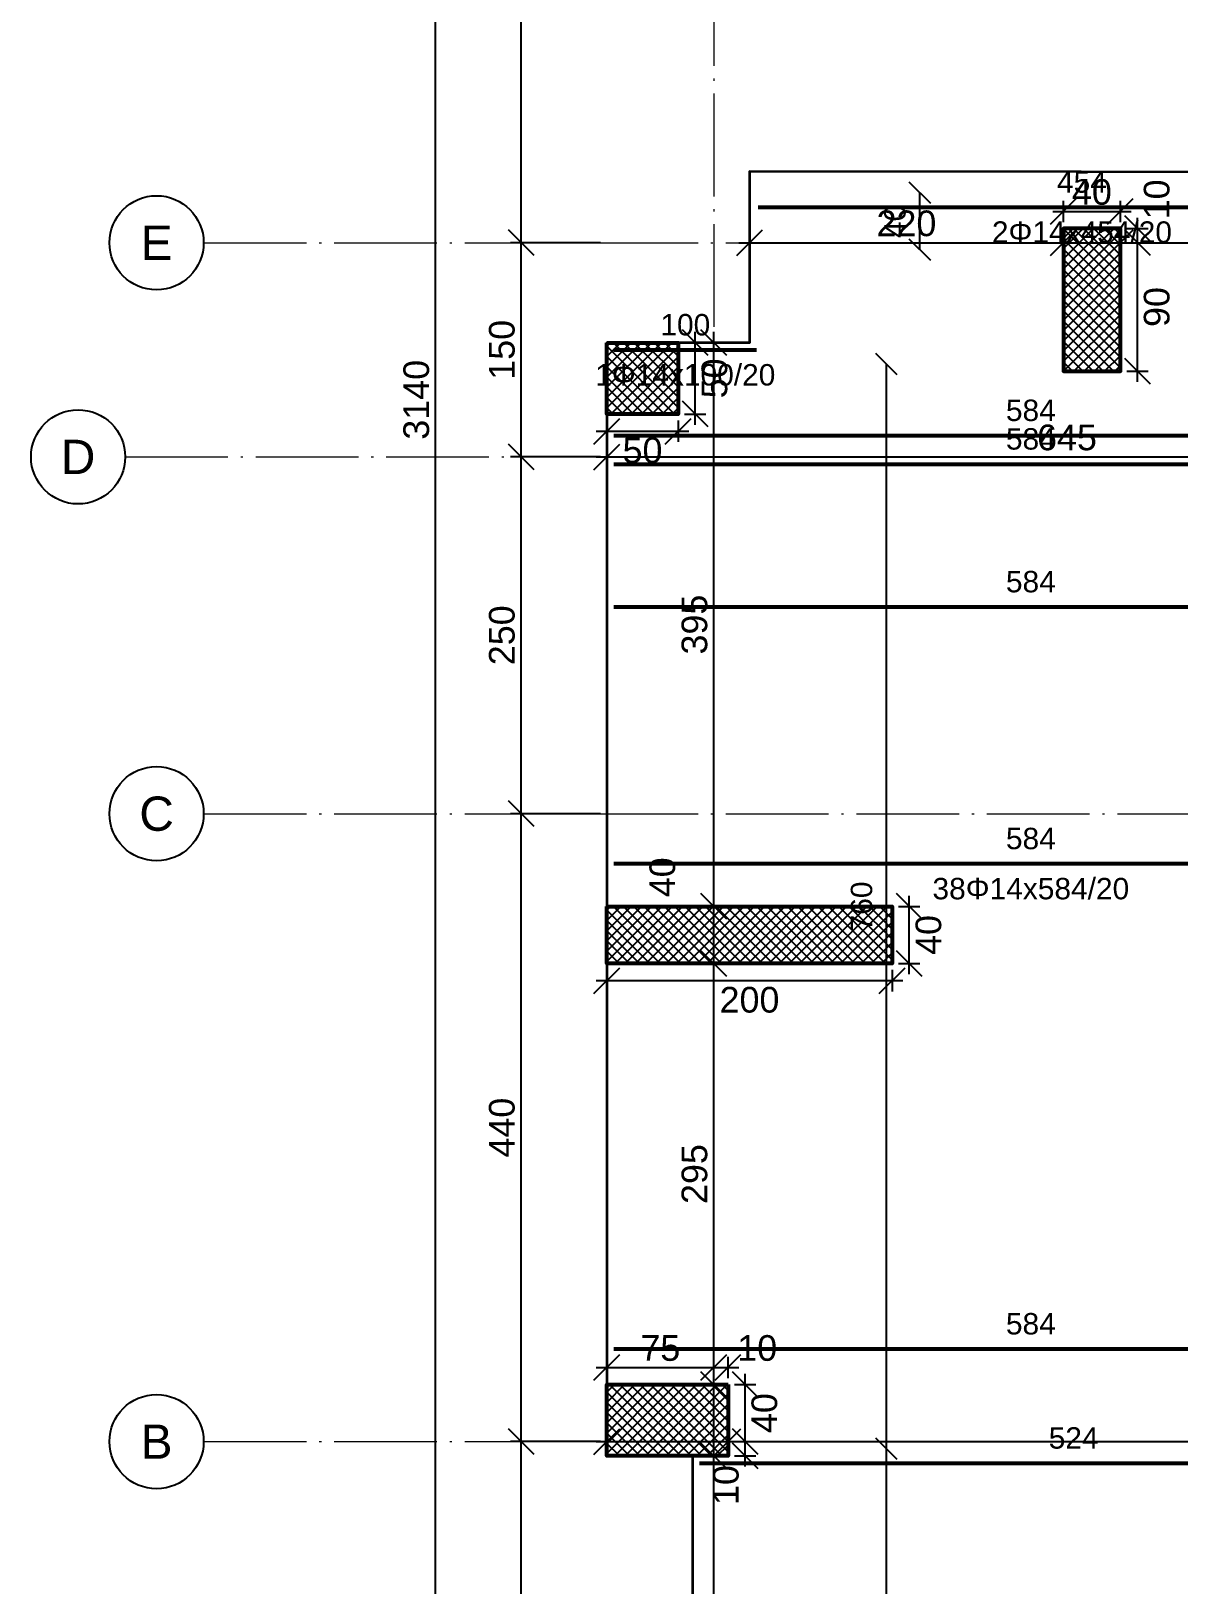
# Model space of a CAD drawing. Header units: millimetres. Extents: x -404 to 6018, y -5139 to 7890.
# Drawn here: x -404 to 401, y -4050 to -2962 of the extents above; entities that cross this region are included whole.
import ezdxf
from ezdxf.enums import TextEntityAlignment as Align

# ---------------------------------------------------------------- set-up
doc = ezdxf.new("R2010")
doc.units = ezdxf.units.MM
doc.linetypes.add('ZWCAD_ISO04W100', pattern=[30.5, 24, -3, 0.5, -3])
for name, color, linetype, lineweight in [('AXIS LINES', 255, 'ZWCAD_ISO04W100', 13), ('COLUMN', 140, 'Continuous', 53), ('SLAB', 3, 'Continuous', 35), ('WALL', 10, 'Continuous', 53)]:
    doc.layers.add(name, color=color, linetype=linetype, lineweight=lineweight)
for name, color, linetype in [('FW_AXIS', 7, 'Continuous'), ('FW_COLUMN_HATCH', 8, 'Continuous'), ('FW_DIM', 7, 'Continuous'), ('FW_WALL_HATCH', 8, 'Continuous'), ('REB_TOP_MESH_X', 5, 'Continuous'), ('REB_TOP_MESH_X_RANGE', 5, 'Continuous'), ('REB_TOP_MESH_X_TEXT', 5, 'Continuous')]:
    doc.layers.add(name, color=color, linetype=linetype)
doc.styles.add('REBAR_TXT', font='arial.ttf')
doc.styles.get("Standard").update_dxf_attribs({"font": 'arial.ttf'})
doc.dimstyles.new('FW_DIM', dxfattribs={"dimtxt": 18, "dimasz": 9, "dimexe": 7.5, "dimexo": 4.5, "dimgap": 4.5, "dimtad": 1, "dimdec": 0, "dimtxsty": 'Standard', "dimtsz": 9, "dimcen": 2.5, "dimdle": 7.5, "dimclrd": 256, "dimclre": 256, "dimclrt": 7, "dimazin": 3, "dimtfac": 1, "dimtmove": 2, "dimatfit": 3})
doc.dimstyles.new('REBAR M-200', dxfattribs={"dimtxt": 15, "dimasz": 15, "dimexe": 25, "dimexo": 12.5, "dimgap": 10, "dimtad": 1, "dimdec": 0, "dimtxsty": 'Standard', "dimblk": 'NONE', "dimcen": 50, "dimse1": 1, "dimse2": 1, "dimclrd": 6, "dimclre": 6, "dimclrt": 7, "dimazin": 3, "dimtfac": 1, "dimtmove": 2, "dimatfit": 3, "dimldrblk": 'NONE', "dimlwd": 53})
doc.dimstyles.new('REBAR RANGE', dxfattribs={"dimtxt": 15, "dimasz": 2.5, "dimexe": 0, "dimexo": 0, "dimgap": 10, "dimtad": 1, "dimdec": 0, "dimtxsty": 'Standard', "dimtsz": 7.5, "dimcen": 2.5, "dimse1": 1, "dimse2": 1, "dimclrd": 6, "dimclre": 6, "dimclrt": 7, "dimazin": 3, "dimtfac": 1, "dimtmove": 2, "dimatfit": 3, "dimlwd": 25})

# ---------------------------------------------------------------- blocks, each defined once
blk = doc.blocks.new('*D1085')
at = {"color": 6, "lineweight": 53}
blk.add_line((5, -3545.1), (589.5, -3545.1), dxfattribs=at)
at = {"layer": 'Defpoints'}
for p in [(5, -3545.1), (5, -3545.1), (589.5, -3545.1)]:
    blk.add_point(p, dxfattribs=at)
at = {"layer": 'REB_TOP_MESH_X', "color": 7, "insert": (297.2, -3527.6), "char_height": 15, "attachment_point": 5}
blk.add_mtext('584', dxfattribs=at)
blk = doc.blocks.new('_NONE')
blk = doc.blocks.new('*D1129')
at = {"color": 6, "lineweight": 53}
blk.add_line((5, -3365.1), (589.5, -3365.1), dxfattribs=at)
at = {"layer": 'Defpoints'}
for p in [(5, -3365.1), (5, -3365.1), (589.5, -3365.1)]:
    blk.add_point(p, dxfattribs=at)
at = {"layer": 'REB_TOP_MESH_X', "color": 7, "insert": (297.2, -3347.6), "char_height": 15, "attachment_point": 5}
blk.add_mtext('584', dxfattribs=at)
blk = doc.blocks.new('*D1182')
at = {"color": 6, "lineweight": 53}
blk.add_line((65, -3965.1), (589.5, -3965.1), dxfattribs=at)
at = {"layer": 'Defpoints'}
for p in [(65, -3965.1), (65, -3965.1), (589.5, -3965.1)]:
    blk.add_point(p, dxfattribs=at)
at = {"layer": 'REB_TOP_MESH_X', "color": 7, "insert": (327.2, -3947.6), "char_height": 15, "attachment_point": 5}
blk.add_mtext('524', dxfattribs=at)
blk = doc.blocks.new('*D1192')
at = {"color": 6, "lineweight": 53}
blk.add_line((5, -3885.1), (589.5, -3885.1), dxfattribs=at)
at = {"layer": 'Defpoints'}
for p in [(5, -3885.1), (5, -3885.1), (589.5, -3885.1)]:
    blk.add_point(p, dxfattribs=at)
at = {"layer": 'REB_TOP_MESH_X', "color": 7, "insert": (297.2, -3867.6), "char_height": 15, "attachment_point": 5}
blk.add_mtext('584', dxfattribs=at)
blk = doc.blocks.new('*D1206')
at = {"color": 6, "lineweight": 53}
blk.add_line((5, -3245.1), (589.5, -3245.1), dxfattribs=at)
at = {"layer": 'Defpoints'}
for p in [(5, -3245.1), (5, -3245.1), (589.5, -3245.1)]:
    blk.add_point(p, dxfattribs=at)
at = {"layer": 'REB_TOP_MESH_X', "color": 7, "insert": (297.2, -3227.6), "char_height": 15, "attachment_point": 5}
blk.add_mtext('584', dxfattribs=at)
blk = doc.blocks.new('*D1236')
at = {"color": 6, "lineweight": 53}
blk.add_line((5, -3265.1), (589.5, -3265.1), dxfattribs=at)
at = {"layer": 'Defpoints'}
for p in [(5, -3265.1), (5, -3265.1), (589.5, -3265.1)]:
    blk.add_point(p, dxfattribs=at)
at = {"layer": 'REB_TOP_MESH_X', "color": 7, "insert": (297.2, -3247.6), "char_height": 15, "attachment_point": 5}
blk.add_mtext('584', dxfattribs=at)
blk = doc.blocks.new('_Oblique')
at = {"color": 0, "linetype": 'ByBlock', "lineweight": -2}
blk.add_line((-0.5, -0.5), (0.5, 0.5), dxfattribs=at)
blk = doc.blocks.new('*D1249')
at = {"color": 6, "lineweight": 25}
blk.add_line((196.1, -4790.1), (196.1, -3955.1), dxfattribs=at)
at = {"layer": 'Defpoints'}
for p in [(196.1, -3955.1), (196.1, -4790.1), (196.1, -4790.1)]:
    blk.add_point(p, dxfattribs=at)
at = {"layer": 'REB_TOP_MESH_X_RANGE', "color": 6, "xscale": 15, "yscale": 15, "rotation": 90}
for p in [(196.1, -3955.1), (196.1, -4790.1)]:
    blk.add_blockref('_OBLIQUE', p, dxfattribs=at)
at = {"layer": 'REB_TOP_MESH_X_RANGE', "color": 7, "insert": (178.6, -4372.6), "char_height": 15, "attachment_point": 5, "rotation": 90}
blk.add_mtext('835', dxfattribs=at)
blk = doc.blocks.new('*D1250')
at = {"color": 6, "lineweight": 25}
blk.add_line((196.1, -3955.1), (196.1, -3195.1), dxfattribs=at)
at = {"layer": 'Defpoints'}
for p in [(196.1, -3195.1), (196.1, -3955.1), (196.1, -3955.1)]:
    blk.add_point(p, dxfattribs=at)
at = {"layer": 'REB_TOP_MESH_X_RANGE', "color": 6, "xscale": 15, "yscale": 15, "rotation": 90}
for p in [(196.1, -3195.1), (196.1, -3955.1)]:
    blk.add_blockref('_OBLIQUE', p, dxfattribs=at)
at = {"layer": 'REB_TOP_MESH_X_RANGE', "color": 7, "insert": (178.6, -3575.1), "char_height": 15, "attachment_point": 5, "rotation": 90}
blk.add_mtext('760', dxfattribs=at)
blk = doc.blocks.new('*D1280')
at = {"color": 6, "lineweight": 25}
blk.add_line((219.5, -3115.1), (219.5, -3075.1), dxfattribs=at)
at = {"layer": 'Defpoints'}
for p in [(219.5, -3075.1), (219.5, -3115.1), (219.5, -3115.1)]:
    blk.add_point(p, dxfattribs=at)
at = {"layer": 'REB_TOP_MESH_X_RANGE', "color": 6, "xscale": 15, "yscale": 15, "rotation": 90}
for p in [(219.5, -3075.1), (219.5, -3115.1)]:
    blk.add_blockref('_OBLIQUE', p, dxfattribs=at)
at = {"layer": 'REB_TOP_MESH_X_RANGE', "color": 7, "insert": (202, -3095.1), "char_height": 15, "attachment_point": 5, "rotation": 90}
blk.add_mtext('40', dxfattribs=at)
blk = doc.blocks.new('*D1281')
at = {"color": 6, "lineweight": 53}
blk.add_line((106, -3085.1), (560, -3085.1), dxfattribs=at)
at = {"layer": 'Defpoints'}
for p in [(106, -3085.1), (106, -3085.1), (560, -3085.1)]:
    blk.add_point(p, dxfattribs=at)
at = {"layer": 'REB_TOP_MESH_X', "color": 7, "insert": (333, -3067.6), "char_height": 15, "attachment_point": 5}
blk.add_mtext('454', dxfattribs=at)
blk = doc.blocks.new('*D1282')
at = {"color": 6, "lineweight": 53}
blk.add_line((5, -3185.1), (105, -3185.1), dxfattribs=at)
at = {"layer": 'Defpoints'}
for p in [(5, -3185.1), (5, -3185.1), (105, -3185.1)]:
    blk.add_point(p, dxfattribs=at)
at = {"layer": 'REB_TOP_MESH_X', "color": 7, "insert": (55, -3167.6), "char_height": 15, "attachment_point": 5}
blk.add_mtext('100', dxfattribs=at)
blk = doc.blocks.new('*D1286')
for p, q in [((212, -3622.6), (212, -3567.6)), ((204.5, -3575.1), (219.5, -3575.1)), ((204.5, -3615.1), (219.5, -3615.1))]:
    blk.add_line(p, q)
at = {"layer": 'Defpoints'}
for p in [(200, -3575.1), (200, -3615.1), (212, -3615.1)]:
    blk.add_point(p, dxfattribs=at)
at = {"layer": 'FW_DIM', "xscale": 18, "yscale": 18, "rotation": 90}
for p in [(212, -3575.1), (212, -3615.1)]:
    blk.add_blockref('_OBLIQUE', p, dxfattribs=at)
at = {"layer": 'FW_DIM', "color": 7, "insert": (225.5, -3595.1), "char_height": 18, "attachment_point": 5, "rotation": 90}
blk.add_mtext('40', dxfattribs=at)
blk = doc.blocks.new('*D1287')
for p, q in [((0, -3619.6), (0, -3634.6)), ((200, -3619.6), (200, -3634.6)), ((-7.5, -3627.1), (207.5, -3627.1))]:
    blk.add_line(p, q)
at = {"layer": 'Defpoints'}
for p in [(0, -3615.1), (200, -3615.1), (0, -3627.1)]:
    blk.add_point(p, dxfattribs=at)
at = {"layer": 'FW_DIM', "xscale": 18, "yscale": 18}
for p in [(0, -3627.1), (200, -3627.1)]:
    blk.add_blockref('_OBLIQUE', p, dxfattribs=at)
at = {"layer": 'FW_DIM', "color": 7, "insert": (100, -3640.6), "char_height": 18, "attachment_point": 5}
blk.add_mtext('200', dxfattribs=at)
blk = doc.blocks.new('*D1336')
for p, q in [((0, -3905.6), (0, -3890.6)), ((75, -3905.6), (75, -3890.6)), ((-7.5, -3898.1), (82.5, -3898.1))]:
    blk.add_line(p, q)
at = {"layer": 'Defpoints'}
for p in [(0, -3898.1), (0, -3910.1), (75, -3910.1)]:
    blk.add_point(p, dxfattribs=at)
at = {"layer": 'FW_DIM', "xscale": 18, "yscale": 18}
for p in [(0, -3898.1), (75, -3898.1)]:
    blk.add_blockref('_OBLIQUE', p, dxfattribs=at)
at = {"layer": 'FW_DIM', "color": 7, "insert": (37.5, -3884.6), "char_height": 18, "attachment_point": 5}
blk.add_mtext('75', dxfattribs=at)
blk = doc.blocks.new('*D1337')
for p, q in [((75, -3905.6), (75, -3890.6)), ((85, -3905.6), (85, -3890.6)), ((67.5, -3898.1), (92.5, -3898.1))]:
    blk.add_line(p, q)
at = {"layer": 'Defpoints'}
for p in [(75, -3898.1), (75, -3910.1), (85, -3910.1)]:
    blk.add_point(p, dxfattribs=at)
at = {"layer": 'FW_DIM', "xscale": 18, "yscale": 18}
for p in [(75, -3898.1), (85, -3898.1)]:
    blk.add_blockref('_OBLIQUE', p, dxfattribs=at)
at = {"layer": 'FW_DIM', "color": 7, "insert": (105.4, -3884.6), "char_height": 18, "attachment_point": 5}
blk.add_mtext('10', dxfattribs=at)
blk = doc.blocks.new('*D1338')
for p, q in [((89.5, -3950.1), (104.5, -3950.1)), ((97, -3967.6), (97, -3942.6)), ((89.5, -3960.1), (104.5, -3960.1))]:
    blk.add_line(p, q)
at = {"layer": 'Defpoints'}
for p in [(85, -3950.1), (85, -3960.1), (97, -3960.1)]:
    blk.add_point(p, dxfattribs=at)
at = {"layer": 'FW_DIM', "xscale": 18, "yscale": 18, "rotation": 90}
for p in [(97, -3950.1), (97, -3960.1)]:
    blk.add_blockref('_OBLIQUE', p, dxfattribs=at)
at = {"layer": 'FW_DIM', "color": 7, "insert": (83.5, -3980.5), "char_height": 18, "attachment_point": 5, "rotation": 90}
blk.add_mtext('10', dxfattribs=at)
blk = doc.blocks.new('*D1339')
for p, q in [((97, -3957.6), (97, -3902.6)), ((89.5, -3910.1), (104.5, -3910.1)), ((89.5, -3950.1), (104.5, -3950.1))]:
    blk.add_line(p, q)
at = {"layer": 'Defpoints'}
for p in [(85, -3910.1), (85, -3950.1), (97, -3950.1)]:
    blk.add_point(p, dxfattribs=at)
at = {"layer": 'FW_DIM', "xscale": 18, "yscale": 18, "rotation": 90}
for p in [(97, -3910.1), (97, -3950.1)]:
    blk.add_blockref('_OBLIQUE', p, dxfattribs=at)
at = {"layer": 'FW_DIM', "color": 7, "insert": (110.5, -3930.1), "char_height": 18, "attachment_point": 5, "rotation": 90}
blk.add_mtext('40', dxfattribs=at)
blk = doc.blocks.new('*D1351')
for p, q in [((320, -3095.6), (320, -3080.6)), ((360, -3095.6), (360, -3080.6)), ((312.5, -3088.1), (367.5, -3088.1))]:
    blk.add_line(p, q)
at = {"layer": 'Defpoints'}
for p in [(320, -3088.1), (320, -3100.1), (360, -3100.1)]:
    blk.add_point(p, dxfattribs=at)
at = {"layer": 'FW_DIM', "xscale": 18, "yscale": 18}
for p in [(320, -3088.1), (360, -3088.1)]:
    blk.add_blockref('_OBLIQUE', p, dxfattribs=at)
at = {"layer": 'FW_DIM', "color": 7, "insert": (340, -3074.6), "char_height": 18, "attachment_point": 5}
blk.add_mtext('40', dxfattribs=at)
blk = doc.blocks.new('*D1352')
for p, q in [((372, -3207.6), (372, -3102.6)), ((364.5, -3110.1), (379.5, -3110.1)), ((364.5, -3200.1), (379.5, -3200.1))]:
    blk.add_line(p, q)
at = {"layer": 'Defpoints'}
for p in [(360, -3110.1), (360, -3200.1), (372, -3200.1)]:
    blk.add_point(p, dxfattribs=at)
at = {"layer": 'FW_DIM', "xscale": 18, "yscale": 18, "rotation": 90}
for p in [(372, -3110.1), (372, -3200.1)]:
    blk.add_blockref('_OBLIQUE', p, dxfattribs=at)
at = {"layer": 'FW_DIM', "color": 7, "insert": (385.5, -3155.1), "char_height": 18, "attachment_point": 5, "rotation": 90}
blk.add_mtext('90', dxfattribs=at)
blk = doc.blocks.new('*D1353')
for p, q in [((364.5, -3100.1), (379.5, -3100.1)), ((372, -3117.6), (372, -3092.6)), ((364.5, -3110.1), (379.5, -3110.1))]:
    blk.add_line(p, q)
at = {"layer": 'Defpoints'}
for p in [(360, -3100.1), (360, -3110.1), (372, -3110.1)]:
    blk.add_point(p, dxfattribs=at)
at = {"layer": 'FW_DIM', "xscale": 18, "yscale": 18, "rotation": 90}
for p in [(372, -3100.1), (372, -3110.1)]:
    blk.add_blockref('_OBLIQUE', p, dxfattribs=at)
at = {"layer": 'FW_DIM', "color": 7, "insert": (385.5, -3079.7), "char_height": 18, "attachment_point": 5, "rotation": 90}
blk.add_mtext('10', dxfattribs=at)
blk = doc.blocks.new('*D1354')
for p, q in [((-7.5, -3242.1), (57.5, -3242.1)), ((0, -3234.6), (0, -3249.6)), ((50, -3234.6), (50, -3249.6))]:
    blk.add_line(p, q)
at = {"layer": 'Defpoints'}
for p in [(0, -3230.1), (50, -3230.1), (0, -3242.1)]:
    blk.add_point(p, dxfattribs=at)
at = {"layer": 'FW_DIM', "xscale": 18, "yscale": 18}
for p in [(0, -3242.1), (50, -3242.1)]:
    blk.add_blockref('_OBLIQUE', p, dxfattribs=at)
at = {"layer": 'FW_DIM', "color": 7, "insert": (25, -3255.6), "char_height": 18, "attachment_point": 5}
blk.add_mtext('50', dxfattribs=at)
blk = doc.blocks.new('*D1355')
for p, q in [((62, -3237.6), (62, -3172.6)), ((54.5, -3180.1), (69.5, -3180.1)), ((54.5, -3230.1), (69.5, -3230.1))]:
    blk.add_line(p, q)
at = {"layer": 'Defpoints'}
for p in [(50, -3180.1), (50, -3230.1), (62, -3230.1)]:
    blk.add_point(p, dxfattribs=at)
at = {"layer": 'FW_DIM', "xscale": 18, "yscale": 18, "rotation": 90}
for p in [(62, -3180.1), (62, -3230.1)]:
    blk.add_blockref('_OBLIQUE', p, dxfattribs=at)
at = {"layer": 'FW_DIM', "color": 7, "insert": (75.5, -3205.1), "char_height": 18, "attachment_point": 5, "rotation": 90}
blk.add_mtext('50', dxfattribs=at)
blk = doc.blocks.new('*D1367')
for p, q in [((-7.5, -3950.1), (92.5, -3950.1)), ((0, -3945.6), (0, -3942.6)), ((85, -3945.6), (85, -3942.6))]:
    blk.add_line(p, q)
at = {"layer": 'Defpoints'}
for p in [(0, -3950.1), (0, -3950.1), (85, -3950.1)]:
    blk.add_point(p, dxfattribs=at)
at = {"layer": 'FW_DIM', "xscale": 18, "yscale": 18}
for p in [(0, -3950.1), (85, -3950.1)]:
    blk.add_blockref('_OBLIQUE', p, dxfattribs=at)
blk = doc.blocks.new('*D1368')
for p, q in [((77.5, -3950.1), (982.5, -3950.1)), ((85, -3945.6), (85, -3942.6)), ((975, -3945.6), (975, -3942.6))]:
    blk.add_line(p, q)
at = {"layer": 'Defpoints'}
for p in [(85, -3950.1), (85, -3950.1), (975, -3950.1)]:
    blk.add_point(p, dxfattribs=at)
at = {"layer": 'FW_DIM', "xscale": 18, "yscale": 18}
for p in [(85, -3950.1), (975, -3950.1)]:
    blk.add_blockref('_OBLIQUE', p, dxfattribs=at)
at = {"layer": 'FW_DIM', "color": 7, "insert": (530, -3936.6), "char_height": 18, "attachment_point": 5}
blk.add_mtext('890', dxfattribs=at)
blk = doc.blocks.new('*D1373')
for p, q in [((0, -3255.6), (0, -3252.6)), ((644.9, -3255.6), (644.9, -3252.6)), ((-7.5, -3260.1), (652.4, -3260.1))]:
    blk.add_line(p, q)
at = {"layer": 'Defpoints'}
for p in [(0, -3260.1), (0, -3260.1), (644.9, -3260.1)]:
    blk.add_point(p, dxfattribs=at)
at = {"layer": 'FW_DIM', "xscale": 18, "yscale": 18}
for p in [(0, -3260.1), (644.9, -3260.1)]:
    blk.add_blockref('_OBLIQUE', p, dxfattribs=at)
at = {"layer": 'FW_DIM', "color": 7, "insert": (322.5, -3246.6), "char_height": 18, "attachment_point": 5}
blk.add_mtext('645', dxfattribs=at)
blk = doc.blocks.new('*D1380')
for p, q in [((100.1, -3105.6), (100.1, -3102.6)), ((320, -3105.6), (320, -3102.6)), ((92.6, -3110.1), (327.5, -3110.1))]:
    blk.add_line(p, q)
at = {"layer": 'Defpoints'}
for p in [(100.1, -3110.1), (100.1, -3110.1), (320, -3110.1)]:
    blk.add_point(p, dxfattribs=at)
at = {"layer": 'FW_DIM', "xscale": 18, "yscale": 18}
for p in [(100.1, -3110.1), (320, -3110.1)]:
    blk.add_blockref('_OBLIQUE', p, dxfattribs=at)
at = {"layer": 'FW_DIM', "color": 7, "insert": (210, -3096.6), "char_height": 18, "attachment_point": 5}
blk.add_mtext('220', dxfattribs=at)
blk = doc.blocks.new('*D1381')
for p, q in [((320, -3105.6), (320, -3102.6)), ((360, -3105.6), (360, -3102.6)), ((312.5, -3110.1), (367.5, -3110.1))]:
    blk.add_line(p, q)
at = {"layer": 'Defpoints'}
for p in [(320, -3110.1), (320, -3110.1), (360, -3110.1)]:
    blk.add_point(p, dxfattribs=at)
at = {"layer": 'FW_DIM', "xscale": 18, "yscale": 18}
for p in [(320, -3110.1), (360, -3110.1)]:
    blk.add_blockref('_OBLIQUE', p, dxfattribs=at)
blk = doc.blocks.new('*D1382')
for p, q in [((360, -3105.6), (360, -3102.6)), ((644.9, -3105.6), (644.9, -3102.6)), ((352.5, -3110.1), (652.4, -3110.1))]:
    blk.add_line(p, q)
at = {"layer": 'Defpoints'}
for p in [(360, -3110.1), (360, -3110.1), (644.9, -3110.1)]:
    blk.add_point(p, dxfattribs=at)
at = {"layer": 'FW_DIM', "xscale": 18, "yscale": 18}
for p in [(360, -3110.1), (644.9, -3110.1)]:
    blk.add_blockref('_OBLIQUE', p, dxfattribs=at)
at = {"layer": 'FW_DIM', "color": 7, "insert": (502.5, -3096.6), "char_height": 18, "attachment_point": 5}
blk.add_mtext('285', dxfattribs=at)
blk = doc.blocks.new('*D1409')
for p, q in [((70.5, -3960.1), (67.5, -3960.1)), ((75, -4417.6), (75, -3952.6)), ((70.5, -4410.1), (67.5, -4410.1))]:
    blk.add_line(p, q)
at = {"layer": 'Defpoints'}
for p in [(75, -3960.1), (75, -4410.1), (75, -4410.1)]:
    blk.add_point(p, dxfattribs=at)
at = {"layer": 'FW_DIM', "xscale": 18, "yscale": 18, "rotation": 90}
for p in [(75, -3960.1), (75, -4410.1)]:
    blk.add_blockref('_OBLIQUE', p, dxfattribs=at)
at = {"layer": 'FW_DIM', "color": 7, "insert": (61.5, -4185.1), "char_height": 18, "attachment_point": 5, "rotation": 90}
blk.add_mtext('450', dxfattribs=at)
blk = doc.blocks.new('*D1410')
for p, q in [((75, -3967.6), (75, -3902.6)), ((70.5, -3910.1), (67.5, -3910.1)), ((70.5, -3960.1), (67.5, -3960.1))]:
    blk.add_line(p, q)
at = {"layer": 'Defpoints'}
for p in [(75, -3910.1), (75, -3960.1), (75, -3960.1)]:
    blk.add_point(p, dxfattribs=at)
at = {"layer": 'FW_DIM', "xscale": 18, "yscale": 18, "rotation": 90}
for p in [(75, -3910.1), (75, -3960.1)]:
    blk.add_blockref('_OBLIQUE', p, dxfattribs=at)
blk = doc.blocks.new('*D1411')
for p, q in [((75, -3917.6), (75, -3607.6)), ((70.5, -3615.1), (67.5, -3615.1)), ((70.5, -3910.1), (67.5, -3910.1))]:
    blk.add_line(p, q)
at = {"layer": 'Defpoints'}
for p in [(75, -3615.1), (75, -3910.1), (75, -3910.1)]:
    blk.add_point(p, dxfattribs=at)
at = {"layer": 'FW_DIM', "xscale": 18, "yscale": 18, "rotation": 90}
for p in [(75, -3615.1), (75, -3910.1)]:
    blk.add_blockref('_OBLIQUE', p, dxfattribs=at)
at = {"layer": 'FW_DIM', "color": 7, "insert": (61.5, -3762.6), "char_height": 18, "attachment_point": 5, "rotation": 90}
blk.add_mtext('295', dxfattribs=at)
blk = doc.blocks.new('*D1412')
for p, q in [((75, -3622.6), (75, -3567.6)), ((70.5, -3575.1), (67.5, -3575.1)), ((70.5, -3615.1), (67.5, -3615.1))]:
    blk.add_line(p, q)
at = {"layer": 'Defpoints'}
for p in [(75, -3575.1), (75, -3615.1), (75, -3615.1)]:
    blk.add_point(p, dxfattribs=at)
at = {"layer": 'FW_DIM', "xscale": 18, "yscale": 18, "rotation": 90}
for p in [(75, -3575.1), (75, -3615.1)]:
    blk.add_blockref('_OBLIQUE', p, dxfattribs=at)
at = {"layer": 'FW_DIM', "color": 7, "insert": (39, -3554.7), "char_height": 18, "attachment_point": 5, "rotation": 90}
blk.add_mtext('40', dxfattribs=at)
blk = doc.blocks.new('*D1413')
for p, q in [((75, -3582.6), (75, -3172.6)), ((70.5, -3180.1), (67.5, -3180.1)), ((70.5, -3575.1), (67.5, -3575.1))]:
    blk.add_line(p, q)
at = {"layer": 'Defpoints'}
for p in [(75, -3180.1), (75, -3575.1), (75, -3575.1)]:
    blk.add_point(p, dxfattribs=at)
at = {"layer": 'FW_DIM', "xscale": 18, "yscale": 18, "rotation": 90}
for p in [(75, -3180.1), (75, -3575.1)]:
    blk.add_blockref('_OBLIQUE', p, dxfattribs=at)
at = {"layer": 'FW_DIM', "color": 7, "insert": (61.5, -3377.6), "char_height": 18, "attachment_point": 5, "rotation": 90}
blk.add_mtext('395', dxfattribs=at)
blk = doc.blocks.new('*D1466')
for p, q in [((-4.5, -3950.1), (-67.5, -3950.1)), ((-60, -4587.6), (-60, -3942.6)), ((-4.5, -4580.1), (-67.5, -4580.1))]:
    blk.add_line(p, q)
at = {"layer": 'Defpoints'}
for p in [(0, -3950.1), (-60, -4580.1), (0, -4580.1)]:
    blk.add_point(p, dxfattribs=at)
at = {"layer": 'FW_DIM', "xscale": 18, "yscale": 18, "rotation": 90}
for p in [(-60, -3950.1), (-60, -4580.1)]:
    blk.add_blockref('_OBLIQUE', p, dxfattribs=at)
at = {"layer": 'FW_DIM', "color": 7, "insert": (-73.5, -4265.1), "char_height": 18, "attachment_point": 5, "rotation": 90}
blk.add_mtext('630', dxfattribs=at)
blk = doc.blocks.new('*D1467')
for p, q in [((-60, -3957.6), (-60, -3502.6)), ((-4.5, -3510.1), (-67.5, -3510.1)), ((-4.5, -3950.1), (-67.5, -3950.1))]:
    blk.add_line(p, q)
at = {"layer": 'Defpoints'}
for p in [(0, -3510.1), (-60, -3950.1), (0, -3950.1)]:
    blk.add_point(p, dxfattribs=at)
at = {"layer": 'FW_DIM', "xscale": 18, "yscale": 18, "rotation": 90}
for p in [(-60, -3510.1), (-60, -3950.1)]:
    blk.add_blockref('_OBLIQUE', p, dxfattribs=at)
at = {"layer": 'FW_DIM', "color": 7, "insert": (-73.5, -3730.1), "char_height": 18, "attachment_point": 5, "rotation": 90}
blk.add_mtext('440', dxfattribs=at)
blk = doc.blocks.new('*D1468')
for p, q in [((-60, -3517.6), (-60, -3252.6)), ((-4.5, -3260.1), (-67.5, -3260.1)), ((-4.5, -3510.1), (-67.5, -3510.1))]:
    blk.add_line(p, q)
at = {"layer": 'Defpoints'}
for p in [(0, -3260.1), (-60, -3510.1), (0, -3510.1)]:
    blk.add_point(p, dxfattribs=at)
at = {"layer": 'FW_DIM', "xscale": 18, "yscale": 18, "rotation": 90}
for p in [(-60, -3260.1), (-60, -3510.1)]:
    blk.add_blockref('_OBLIQUE', p, dxfattribs=at)
at = {"layer": 'FW_DIM', "color": 7, "insert": (-73.5, -3385.1), "char_height": 18, "attachment_point": 5, "rotation": 90}
blk.add_mtext('250', dxfattribs=at)
blk = doc.blocks.new('*D1469')
for p, q in [((-60, -3267.6), (-60, -3102.6)), ((-4.5, -3110.1), (-67.5, -3110.1)), ((-4.5, -3260.1), (-67.5, -3260.1))]:
    blk.add_line(p, q)
at = {"layer": 'Defpoints'}
for p in [(0, -3110.1), (-60, -3260.1), (0, -3260.1)]:
    blk.add_point(p, dxfattribs=at)
at = {"layer": 'FW_DIM', "xscale": 18, "yscale": 18, "rotation": 90}
for p in [(-60, -3110.1), (-60, -3260.1)]:
    blk.add_blockref('_OBLIQUE', p, dxfattribs=at)
at = {"layer": 'FW_DIM', "color": 7, "insert": (-73.5, -3185.1), "char_height": 18, "attachment_point": 5, "rotation": 90}
blk.add_mtext('150', dxfattribs=at)
blk = doc.blocks.new('*D1470')
for p, q in [((-60, -3117.6), (-60, -2622.6)), ((-4.5, -2630.1), (-67.5, -2630.1)), ((-4.5, -3110.1), (-67.5, -3110.1))]:
    blk.add_line(p, q)
at = {"layer": 'Defpoints'}
for p in [(0, -2630.1), (-60, -3110.1), (0, -3110.1)]:
    blk.add_point(p, dxfattribs=at)
at = {"layer": 'FW_DIM', "xscale": 18, "yscale": 18, "rotation": 90}
for p in [(-60, -2630.1), (-60, -3110.1)]:
    blk.add_blockref('_OBLIQUE', p, dxfattribs=at)
at = {"layer": 'FW_DIM', "color": 7, "insert": (-73.5, -2870.1), "char_height": 18, "attachment_point": 5, "rotation": 90}
blk.add_mtext('480', dxfattribs=at)
blk = doc.blocks.new('*D1483')
for p, q in [((-120, -4797.6), (-120, -1642.5)), ((-4.5, -1650), (-127.5, -1650)), ((-4.5, -4790.1), (-127.5, -4790.1))]:
    blk.add_line(p, q)
at = {"layer": 'Defpoints'}
for p in [(0, -1650), (-120, -4790.1), (0, -4790.1)]:
    blk.add_point(p, dxfattribs=at)
at = {"layer": 'FW_DIM', "xscale": 18, "yscale": 18, "rotation": 90}
for p in [(-120, -1650), (-120, -4790.1)]:
    blk.add_blockref('_OBLIQUE', p, dxfattribs=at)
at = {"layer": 'FW_DIM', "color": 7, "insert": (-133.5, -3220.1), "char_height": 18, "attachment_point": 5, "rotation": 90}
blk.add_mtext('3140', dxfattribs=at)

msp = doc.modelspace()

# ---------------------------------------------------------------- hatches: boundary and pattern name
at = {"layer": 'FW_COLUMN_HATCH'}
h = msp.add_hatch(dxfattribs=at)
h.set_pattern_fill('ANSI37', scale=1.6)
h.paths.add_polyline_path([(360, -3100.1), (360, -3200.1), (320, -3200.1), (320, -3100.1), (360, -3100.1)])
h = msp.add_hatch(dxfattribs=at)
h.set_pattern_fill('ANSI37', scale=1.6)
h.paths.add_polyline_path([(0, -3180.1), (50, -3180.1), (50, -3230.1), (0, -3230.1), (0, -3180.1)])
h = msp.add_hatch(dxfattribs=at)
h.set_pattern_fill('ANSI37', scale=1.6)
h.paths.add_polyline_path([(85, -3910.1), (85, -3960.1), (0, -3960.1), (0, -3910.1), (85, -3910.1), (85, -3910.1)])
at = {"layer": 'FW_WALL_HATCH'}
h = msp.add_hatch(dxfattribs=at)
h.set_pattern_fill('ANSI37', scale=1.6)
h.paths.add_polyline_path([(0, -3575.1), (200, -3575.1), (200, -3615.1), (0, -3615.1), (0, -3575.1)])

# ---------------------------------------------------------------- linework, layer by layer
at = {"layer": 'AXIS LINES', "color": 0, "ltscale": 3}
for points in [[(75, -1450.1), (75, -4990.2)], [(-282.6, -3110.1), (2132.4, -3110.1)], [(-337.6, -3260.1), (2077.4, -3260.1)], [(-282.6, -3510.1), (2132.4, -3510.1)], [(-282.6, -3950.1), (2132.4, -3950.1)]]:
    msp.add_lwpolyline(points, dxfattribs=at)
at = {"layer": 'COLUMN', "ltscale": 0.08}
msp.add_lwpolyline([(360, -3100.1), (320, -3100.1), (320, -3200.1), (360, -3200.1)], close=True, dxfattribs=at)
for points in [[(0, -3180.1), (50, -3180.1), (50, -3230.1), (0, -3230.1), (0, -3180.1)], [(85, -3910.1), (85, -3960.1), (0, -3960.1), (0, -3910.1), (85, -3910.1)]]:
    msp.add_lwpolyline(points, dxfattribs=at)
at = {"layer": 'FW_AXIS'}
for centre in [(-315.6, -3110.1), (-370.6, -3260.1), (-315.6, -3510.1), (-315.6, -3950.1)]:
    msp.add_circle(centre, 33, dxfattribs=at)
at = {"layer": 'SLAB', "ltscale": 0.08}
msp.add_lwpolyline([(644.9, -2640.1), (644.9, -3100.1), (565, -3100.1), (565.1, -3060.7), (100.1, -3060.1), (100.1, -3180.1), (0, -3180.1), (0, -3910.1), (0, -3960.1), (60, -3960.1), (60, -4790.1), (760.1, -4790.1), (760.1, -4590.1), (910, -4590.1)], dxfattribs=at)
at = {"layer": 'WALL', "ltscale": 0.08}
msp.add_lwpolyline([(0, -3575.1), (200, -3575.1), (200, -3615.1), (0, -3615.1)], close=True, dxfattribs=at)

# ---------------------------------------------------------------- texts
at = {"layer": 'FW_AXIS', "color": 7, "style": 'REBAR_TXT'}
for s, p in [('E', (-315.6, -3110.1)), ('D', (-370.6, -3260.1)), ('C', (-315.6, -3510.1)), ('B', (-315.6, -3950.1))]:
    msp.add_text(s, height=24, dxfattribs=at).set_placement(p, align=Align.MIDDLE_CENTER)
at = {"layer": 'REB_TOP_MESH_X_TEXT', "color": 7, "style": 'REBAR_TXT'}
for s, p in [('2Φ14x454/20', (333, -3095.1)), ('1Φ14x100/20', (55, -3195.1)), ('38Φ14x584/20', (297.2, -3555.1))]:
    msp.add_text(s, height=15, dxfattribs=at).set_placement(p, align=Align.TOP_CENTER)

# ---------------------------------------------------------------- dimensions: what is measured, and where the dimension line sits
at = {"layer": 'FW_DIM'}
for base, p1, p2, picture, middle in [((-120, -4790.1), (0, -4790.1), (0, -1650), '*D1483', (-133.5, -3220.1)), ((-60, -3110.1), (0, -3110.1), (0, -2630.1), '*D1470', (-73.5, -2870.1)), ((-60, -3260.1), (0, -3260.1), (0, -3110.1), '*D1469', (-73.5, -3185.1)), ((-60, -3510.1), (0, -3510.1), (0, -3260.1), '*D1468', (-73.5, -3385.1)), ((-60, -3950.1), (0, -3950.1), (0, -3510.1), '*D1467', (-73.5, -3730.1)), ((-60, -4580.1), (0, -4580.1), (0, -3950.1), '*D1466', (-73.5, -4265.1))]:
    dim = msp.add_linear_dim(base=base, p1=p1, p2=p2, angle=90, dimstyle='FW_DIM', dxfattribs=at)
    dim.commit()
    dim.dimension.update_dxf_attribs({"geometry": picture, "text_midpoint": middle})
for base, p1, p2, text, picture, middle in [((320, -3088.1), (320, -3100.1), (360, -3100.1), '40', '*D1351', (340, -3074.6)), ((100.1, -3110.1), (100.1, -3110.1), (320, -3110.1), '220', '*D1380', (210, -3096.6)), ((360, -3110.1), (360, -3110.1), (644.9, -3110.1), '285', '*D1382', (502.5, -3096.6)), ((320, -3110.1), (320, -3110.1), (360, -3110.1), ' ', '*D1381', (340, -3110.1)), ((0, -3242.1), (0, -3230.1), (50, -3230.1), '50', '*D1354', (25, -3255.6)), ((0, -3260.1), (0, -3260.1), (644.9, -3260.1), '645', '*D1373', (322.5, -3246.6)), ((0, -3627.1), (0, -3615.1), (200, -3615.1), '200', '*D1287', (100, -3640.6)), ((0, -3898.1), (0, -3910.1), (75, -3910.1), '75', '*D1336', (37.5, -3884.6)), ((75, -3898.1), (75, -3910.1), (85, -3910.1), '10', '*D1337', (105.4, -3884.6)), ((85, -3950.1), (85, -3950.1), (975, -3950.1), '890', '*D1368', (530, -3936.6)), ((0, -3950.1), (0, -3950.1), (85, -3950.1), ' ', '*D1367', (42.5, -3950.1))]:
    dim = msp.add_linear_dim(base=base, p1=p1, p2=p2, text=text, dimstyle='FW_DIM', override={"dimtmove": 2}, dxfattribs=at)
    dim.commit()
    dim.dimension.update_dxf_attribs({"geometry": picture, "text_midpoint": middle, "dimtype": 160})
for base, p1, p2, text, picture, middle in [((372, -3110.1), (360, -3110.1), (360, -3100.1), '10', '*D1353', (385.5, -3079.7)), ((372, -3200.1), (360, -3200.1), (360, -3110.1), '90', '*D1352', (385.5, -3155.1)), ((75, -3575.1), (75, -3575.1), (75, -3180.1), '395', '*D1413', (61.5, -3377.6)), ((62, -3230.1), (50, -3230.1), (50, -3180.1), '50', '*D1355', (75.5, -3205.1)), ((75, -3615.1), (75, -3615.1), (75, -3575.1), '40', '*D1412', (39, -3554.7)), ((212, -3615.1), (200, -3615.1), (200, -3575.1), '40', '*D1286', (225.5, -3595.1)), ((75, -3910.1), (75, -3910.1), (75, -3615.1), '295', '*D1411', (61.5, -3762.6)), ((75, -3960.1), (75, -3960.1), (75, -3910.1), ' ', '*D1410', (75, -3935.1)), ((97, -3950.1), (85, -3950.1), (85, -3910.1), '40', '*D1339', (110.5, -3930.1)), ((97, -3960.1), (85, -3960.1), (85, -3950.1), '10', '*D1338', (83.5, -3980.5)), ((75, -4410.1), (75, -4410.1), (75, -3960.1), '450', '*D1409', (61.5, -4185.1))]:
    dim = msp.add_linear_dim(base=base, p1=p1, p2=p2, angle=90, text=text, dimstyle='FW_DIM', override={"dimtmove": 2}, dxfattribs=at)
    dim.commit()
    dim.dimension.update_dxf_attribs({"geometry": picture, "text_midpoint": middle, "dimtype": 160})
at = {"layer": 'REB_TOP_MESH_X'}
for base, p1, p2, picture, middle in [((106, -3085.1), (106, -3085.1), (560, -3085.1), '*D1281', (333, -3067.6)), ((5, -3185.1), (5, -3185.1), (105, -3185.1), '*D1282', (55, -3167.6)), ((5, -3245.1117278), (5, -3245.1117278), (589.5, -3245.1117278), '*D1206', (297.25, -3227.6117278)), ((5, -3265.1117278), (5, -3265.1117278), (589.5, -3265.1117278), '*D1236', (297.25, -3247.6117278)), ((5, -3365.1117278), (5, -3365.1117278), (589.5, -3365.1117278), '*D1129', (297.25, -3347.6117278)), ((5, -3545.1117278), (5, -3545.1117278), (589.5, -3545.1117278), '*D1085', (297.25, -3527.6117278)), ((5, -3885.1117278), (5, -3885.1117278), (589.5, -3885.1117278), '*D1192', (297.25, -3867.6117278)), ((65, -3965.1117278), (65, -3965.1117278), (589.5, -3965.1117278), '*D1182', (327.25, -3947.6117278))]:
    dim = msp.add_linear_dim(base=base, p1=p1, p2=p2, dimstyle='REBAR M-200', dxfattribs=at)
    dim.commit()
    dim.dimension.update_dxf_attribs({"geometry": picture, "text_midpoint": middle})
at = {"layer": 'REB_TOP_MESH_X_RANGE'}
for base, p1, p2, picture, middle in [((219.5, -3115.1), (219.5, -3115.1), (219.5, -3075.1), '*D1280', (202, -3095.1)), ((196.1, -3955.1), (196.1, -3955.1), (196.1, -3195.1), '*D1250', (178.6, -3575.1)), ((196.1, -4790.1), (196.1, -4790.1), (196.1, -3955.1), '*D1249', (178.6, -4372.6))]:
    dim = msp.add_linear_dim(base=base, p1=p1, p2=p2, angle=90, dimstyle='REBAR RANGE', dxfattribs=at)
    dim.commit()
    dim.dimension.update_dxf_attribs({"geometry": picture, "text_midpoint": middle})

doc.saveas('drawing.dxf')
